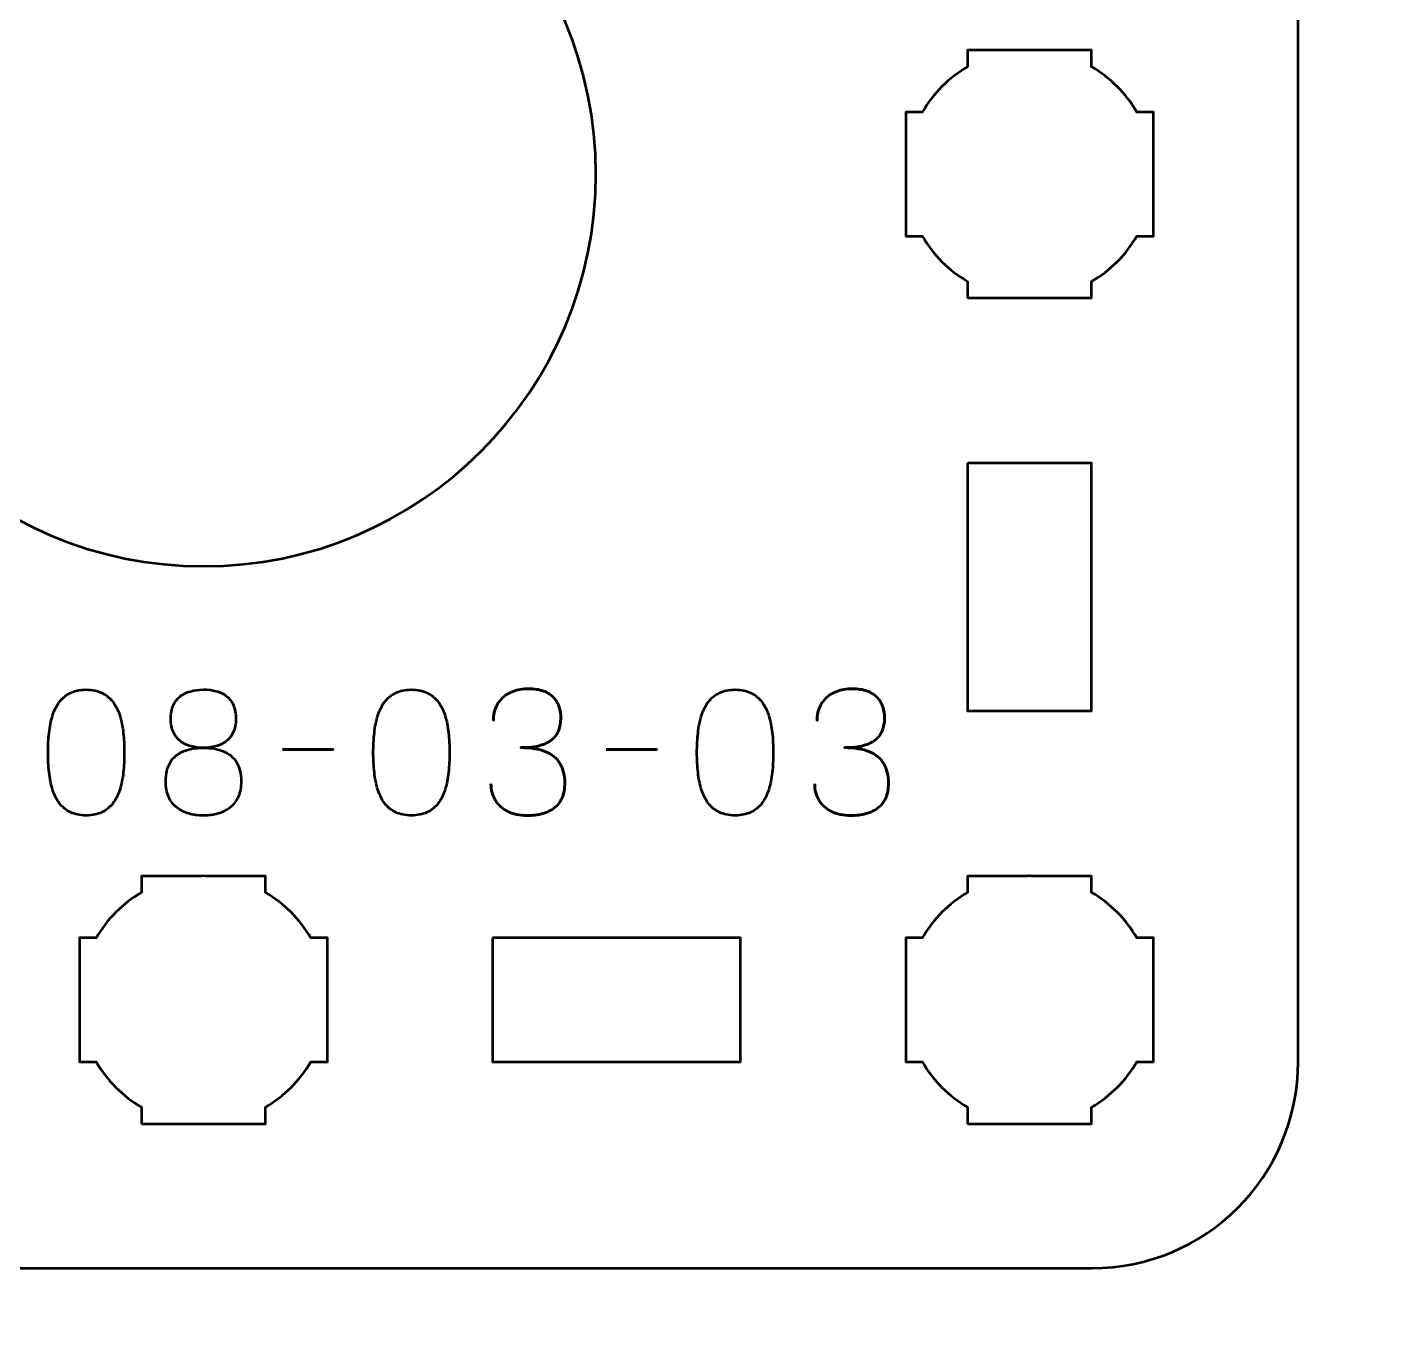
# Model space of a CAD drawing. Header units: centimetres. Extents: x -21 to 0, y -29.7 to 0.
# Drawn here: x -11.927 to -8.64, y -17.125 to -13.994 of the extents above; entities that cross this region are included whole.
import ezdxf

# ---------------------------------------------------------------- set-up
doc = ezdxf.new("R2010")
doc.units = ezdxf.units.CM
doc.header["$MEASUREMENT"] = 0
doc.layers.add('Layer 1', color=7, linetype='Continuous')

msp = doc.modelspace()

# ---------------------------------------------------------------- linework, layer by layer
at = {"layer": 'Layer 1', "color": 1, "lineweight": 53}
msp.add_open_spline([(-21.00003, -29.19995), (-21.00003, -29.19995), (-21.00003, -1.69992), (-21.00003, -1.69992), (-21.00003, -1.69992), (-21.00003, -1.61709), (-20.93286, -1.54992), (-20.85003, -1.54992), (-20.85003, -1.54992), (-20.7672, -1.54992), (-20.70003, -1.48275), (-20.70003, -1.39992), (-20.70003, -1.39992), (-20.70003, -1.31709), (-20.7672, -1.24992), (-20.85003, -1.24992), (-20.85003, -1.24992), (-20.93286, -1.24992), (-21.00003, -1.18275), (-21.00003, -1.09992), (-21.00003, -1.09992), (-21.00003, -1.09992), (-21.00003, -0.49992), (-21.00003, -0.49992), (-21.00003, -0.49992), (-21.00003, -0.22295), (-20.77694, 0.00004), (-20.49994, 0.00004), (-20.49994, 0.00004), (-20.49994, 0.00004), (-0.50008, 0.00004), (-0.50008, 0.00004), (-0.50008, 0.00004), (-0.22294, 0.00004), (0.00002, -0.22295), (0.00002, -0.49992), (0.00002, -0.49992), (0.00002, -0.49992), (0.00002, -29.19995), (0.00002, -29.19995), (0.00002, -29.19995), (0.00002, -29.47695), (-0.22294, -29.70004), (-0.50008, -29.70004), (-0.50008, -29.70004), (-0.50008, -29.70004), (-20.49994, -29.70004), (-20.49994, -29.70004), (-20.49994, -29.70004), (-20.77694, -29.70004), (-21.00003, -29.47695), (-21.00003, -29.19995)], degree=3, knots=[0, 0, 0, 0, 0.0769231, 0.0769231, 0.0769231, 0.0769231, 0.1538462, 0.1538462, 0.1538462, 0.1538462, 0.2307692, 0.2307692, 0.2307692, 0.2307692, 0.3076923, 0.3076923, 0.3076923, 0.3076923, 0.3846154, 0.3846154, 0.3846154, 0.3846154, 0.4615385, 0.4615385, 0.4615385, 0.4615385, 0.5384615, 0.5384615, 0.5384615, 0.5384615, 0.6153846, 0.6153846, 0.6153846, 0.6153846, 0.6923077, 0.6923077, 0.6923077, 0.6923077, 0.7692308, 0.7692308, 0.7692308, 0.7692308, 0.8461538, 0.8461538, 0.8461538, 0.8461538, 0.9230769, 0.9230769, 0.9230769, 0.9230769, 1, 1, 1, 1], dxfattribs=at)
at = {"layer": 'Layer 1', "color": 3, "lineweight": 53}
msp.add_open_spline([(-13.64993, -11.69997), (-13.64993, -11.69997), (-9.35006, -11.69997), (-9.35006, -11.69997), (-9.35006, -11.69997), (-9.07292, -11.69997), (-8.84996, -11.92306), (-8.84996, -12.20006), (-8.84996, -12.20006), (-8.84996, -12.20006), (-8.84996, -16.49993), (-8.84996, -16.49993), (-8.84996, -16.49993), (-8.84996, -16.77707), (-9.07292, -17.00003), (-9.35006, -17.00003), (-9.35006, -17.00003), (-9.35006, -17.00003), (-13.64993, -17.00003), (-13.64993, -17.00003), (-13.64993, -17.00003), (-13.92693, -17.00003), (-14.15002, -16.77707), (-14.15002, -16.49993), (-14.15002, -16.49993), (-14.15002, -16.49993), (-14.15002, -12.20006), (-14.15002, -12.20006), (-14.15002, -12.20006), (-14.15002, -11.92306), (-13.92693, -11.69997), (-13.64993, -11.69997)], degree=3, knots=[0, 0, 0, 0, 0.125, 0.125, 0.125, 0.125, 0.25, 0.25, 0.25, 0.25, 0.375, 0.375, 0.375, 0.375, 0.5, 0.5, 0.5, 0.5, 0.625, 0.625, 0.625, 0.625, 0.75, 0.75, 0.75, 0.75, 0.875, 0.875, 0.875, 0.875, 1, 1, 1, 1], dxfattribs=at)
at = {"layer": 'Layer 1', "color": 250, "lineweight": 53}
msp.add_open_spline([(-11.49999, -13.4), (-10.9754, -13.4), (-10.54999, -13.82541), (-10.54999, -14.35), (-10.54999, -14.35), (-10.54999, -14.87459), (-10.9754, -15.3), (-11.49999, -15.3), (-11.49999, -15.3), (-12.02458, -15.3), (-12.44999, -14.87459), (-12.44999, -14.35), (-12.44999, -14.35), (-12.44999, -13.82541), (-12.02458, -13.4), (-11.49999, -13.4)], degree=3, knots=[0, 0, 0, 0, 0.25, 0.25, 0.25, 0.25, 0.5, 0.5, 0.5, 0.5, 0.75, 0.75, 0.75, 0.75, 1, 1, 1, 1], dxfattribs=at)
at = {"layer": 'Layer 1', "lineweight": 53}
for points, knots in [([(-9.64998, -14.65006), (-9.64998, -14.65006), (-9.64998, -14.60988), (-9.64998, -14.60988), (-9.64998, -14.60988), (-9.69552, -14.58355), (-9.73348, -14.5456), (-9.75983, -14.50007), (-9.75983, -14.50007), (-9.75983, -14.50007), (-9.79998, -14.50007), (-9.79998, -14.50007), (-9.79998, -14.50007), (-9.79998, -14.50007), (-9.79998, -14.35155), (-9.79998, -14.35155), (-9.79998, -14.35155), (-9.79998, -14.35155), (-9.8, -14.35), (-9.8, -14.35), (-9.8, -14.35), (-9.8, -14.35), (-9.79998, -14.34845), (-9.79998, -14.34845), (-9.79998, -14.34845), (-9.79998, -14.34845), (-9.79998, -14.20006), (-9.79998, -14.20006), (-9.79998, -14.20006), (-9.79998, -14.20006), (-9.75988, -14.20006), (-9.75988, -14.20006), (-9.75988, -14.20006), (-9.73353, -14.15449), (-9.69554, -14.11649), (-9.64998, -14.09013), (-9.64998, -14.09013), (-9.64998, -14.09013), (-9.64998, -14.05005), (-9.64998, -14.05005), (-9.64998, -14.05005), (-9.64998, -14.05005), (-9.50464, -14.05005), (-9.50464, -14.05005), (-9.50464, -14.05005), (-9.50464, -14.05005), (-9.5, -14.04999), (-9.5, -14.04999), (-9.5, -14.04999), (-9.5, -14.04999), (-9.49535, -14.05005), (-9.49535, -14.05005), (-9.49535, -14.05005), (-9.49535, -14.05005), (-9.34997, -14.05005), (-9.34997, -14.05005), (-9.34997, -14.05005), (-9.34997, -14.05005), (-9.34997, -14.09013), (-9.34997, -14.09013), (-9.34997, -14.09013), (-9.3044, -14.11649), (-9.26643, -14.15449), (-9.24009, -14.20006), (-9.24009, -14.20006), (-9.24009, -14.20006), (-9.19997, -14.20006), (-9.19997, -14.20006), (-9.19997, -14.20006), (-9.19997, -14.20006), (-9.19997, -14.50007), (-9.19997, -14.50007), (-9.19997, -14.50007), (-9.19997, -14.50007), (-9.24014, -14.50007), (-9.24014, -14.50007), (-9.24014, -14.50007), (-9.26648, -14.5456), (-9.30444, -14.58355), (-9.34997, -14.60988), (-9.34997, -14.60988), (-9.34997, -14.60988), (-9.34997, -14.65006), (-9.34997, -14.65006), (-9.34997, -14.65006), (-9.34997, -14.65006), (-9.64998, -14.65006), (-9.64998, -14.65006)], [0, 0, 0, 0, 0.0454545, 0.0454545, 0.0454545, 0.0454545, 0.0909091, 0.0909091, 0.0909091, 0.0909091, 0.1363636, 0.1363636, 0.1363636, 0.1363636, 0.1818182, 0.1818182, 0.1818182, 0.1818182, 0.2272727, 0.2272727, 0.2272727, 0.2272727, 0.2727273, 0.2727273, 0.2727273, 0.2727273, 0.3181818, 0.3181818, 0.3181818, 0.3181818, 0.3636364, 0.3636364, 0.3636364, 0.3636364, 0.4090909, 0.4090909, 0.4090909, 0.4090909, 0.4545455, 0.4545455, 0.4545455, 0.4545455, 0.5, 0.5, 0.5, 0.5, 0.5454545, 0.5454545, 0.5454545, 0.5454545, 0.5909091, 0.5909091, 0.5909091, 0.5909091, 0.6363636, 0.6363636, 0.6363636, 0.6363636, 0.6818182, 0.6818182, 0.6818182, 0.6818182, 0.7272727, 0.7272727, 0.7272727, 0.7272727, 0.7727273, 0.7727273, 0.7727273, 0.7727273, 0.8181818, 0.8181818, 0.8181818, 0.8181818, 0.8636364, 0.8636364, 0.8636364, 0.8636364, 0.9090909, 0.9090909, 0.9090909, 0.9090909, 0.9545455, 0.9545455, 0.9545455, 0.9545455, 1, 1, 1, 1]), ([(-9.65006, -15.04998), (-9.65006, -15.04998), (-9.35006, -15.04998), (-9.35006, -15.04998), (-9.35006, -15.04998), (-9.35006, -15.04998), (-9.35006, -15.64998), (-9.35006, -15.64998), (-9.35006, -15.64998), (-9.35006, -15.64998), (-9.65006, -15.64998), (-9.65006, -15.64998), (-9.65006, -15.64998), (-9.65006, -15.64998), (-9.65006, -15.04998), (-9.65006, -15.04998)], [0, 0, 0, 0, 0.25, 0.25, 0.25, 0.25, 0.5, 0.5, 0.5, 0.5, 0.75, 0.75, 0.75, 0.75, 1, 1, 1, 1]), ([(-11.64998, -16.65006), (-11.64998, -16.65006), (-11.64998, -16.60988), (-11.64998, -16.60988), (-11.64998, -16.60988), (-11.69552, -16.58355), (-11.73348, -16.5456), (-11.75983, -16.50007), (-11.75983, -16.50007), (-11.75983, -16.50007), (-11.79998, -16.50007), (-11.79998, -16.50007), (-11.79998, -16.50007), (-11.79998, -16.50007), (-11.79998, -16.35155), (-11.79998, -16.35155), (-11.79998, -16.35155), (-11.79998, -16.35155), (-11.8, -16.35), (-11.8, -16.35), (-11.8, -16.35), (-11.8, -16.35), (-11.79998, -16.34845), (-11.79998, -16.34845), (-11.79998, -16.34845), (-11.79998, -16.34845), (-11.79998, -16.20006), (-11.79998, -16.20006), (-11.79998, -16.20006), (-11.79998, -16.20006), (-11.75988, -16.20006), (-11.75988, -16.20006), (-11.75988, -16.20006), (-11.73353, -16.15449), (-11.69554, -16.11649), (-11.64998, -16.09013), (-11.64998, -16.09013), (-11.64998, -16.09013), (-11.64998, -16.05005), (-11.64998, -16.05005), (-11.64998, -16.05005), (-11.64998, -16.05005), (-11.50464, -16.05005), (-11.50464, -16.05005), (-11.50464, -16.05005), (-11.50464, -16.05005), (-11.5, -16.04999), (-11.5, -16.04999), (-11.5, -16.04999), (-11.5, -16.04999), (-11.49535, -16.05005), (-11.49535, -16.05005), (-11.49535, -16.05005), (-11.49535, -16.05005), (-11.34997, -16.05005), (-11.34997, -16.05005), (-11.34997, -16.05005), (-11.34997, -16.05005), (-11.34997, -16.09013), (-11.34997, -16.09013), (-11.34997, -16.09013), (-11.3044, -16.11649), (-11.26643, -16.15449), (-11.24009, -16.20006), (-11.24009, -16.20006), (-11.24009, -16.20006), (-11.19997, -16.20006), (-11.19997, -16.20006), (-11.19997, -16.20006), (-11.19997, -16.20006), (-11.19997, -16.50007), (-11.19997, -16.50007), (-11.19997, -16.50007), (-11.19997, -16.50007), (-11.24014, -16.50007), (-11.24014, -16.50007), (-11.24014, -16.50007), (-11.26648, -16.5456), (-11.30444, -16.58355), (-11.34997, -16.60988), (-11.34997, -16.60988), (-11.34997, -16.60988), (-11.34997, -16.65006), (-11.34997, -16.65006), (-11.34997, -16.65006), (-11.34997, -16.65006), (-11.64998, -16.65006), (-11.64998, -16.65006)], [0, 0, 0, 0, 0.0454545, 0.0454545, 0.0454545, 0.0454545, 0.0909091, 0.0909091, 0.0909091, 0.0909091, 0.1363636, 0.1363636, 0.1363636, 0.1363636, 0.1818182, 0.1818182, 0.1818182, 0.1818182, 0.2272727, 0.2272727, 0.2272727, 0.2272727, 0.2727273, 0.2727273, 0.2727273, 0.2727273, 0.3181818, 0.3181818, 0.3181818, 0.3181818, 0.3636364, 0.3636364, 0.3636364, 0.3636364, 0.4090909, 0.4090909, 0.4090909, 0.4090909, 0.4545455, 0.4545455, 0.4545455, 0.4545455, 0.5, 0.5, 0.5, 0.5, 0.5454545, 0.5454545, 0.5454545, 0.5454545, 0.5909091, 0.5909091, 0.5909091, 0.5909091, 0.6363636, 0.6363636, 0.6363636, 0.6363636, 0.6818182, 0.6818182, 0.6818182, 0.6818182, 0.7272727, 0.7272727, 0.7272727, 0.7272727, 0.7727273, 0.7727273, 0.7727273, 0.7727273, 0.8181818, 0.8181818, 0.8181818, 0.8181818, 0.8636364, 0.8636364, 0.8636364, 0.8636364, 0.9090909, 0.9090909, 0.9090909, 0.9090909, 0.9545455, 0.9545455, 0.9545455, 0.9545455, 1, 1, 1, 1]), ([(-9.64998, -16.65006), (-9.64998, -16.65006), (-9.64998, -16.60988), (-9.64998, -16.60988), (-9.64998, -16.60988), (-9.69552, -16.58355), (-9.73348, -16.5456), (-9.75983, -16.50007), (-9.75983, -16.50007), (-9.75983, -16.50007), (-9.79998, -16.50007), (-9.79998, -16.50007), (-9.79998, -16.50007), (-9.79998, -16.50007), (-9.79998, -16.35155), (-9.79998, -16.35155), (-9.79998, -16.35155), (-9.79998, -16.35155), (-9.8, -16.35), (-9.8, -16.35), (-9.8, -16.35), (-9.8, -16.35), (-9.79998, -16.34845), (-9.79998, -16.34845), (-9.79998, -16.34845), (-9.79998, -16.34845), (-9.79998, -16.20006), (-9.79998, -16.20006), (-9.79998, -16.20006), (-9.79998, -16.20006), (-9.75988, -16.20006), (-9.75988, -16.20006), (-9.75988, -16.20006), (-9.73353, -16.15449), (-9.69554, -16.11649), (-9.64998, -16.09013), (-9.64998, -16.09013), (-9.64998, -16.09013), (-9.64998, -16.05005), (-9.64998, -16.05005), (-9.64998, -16.05005), (-9.64998, -16.05005), (-9.50464, -16.05005), (-9.50464, -16.05005), (-9.50464, -16.05005), (-9.50464, -16.05005), (-9.5, -16.04999), (-9.5, -16.04999), (-9.5, -16.04999), (-9.5, -16.04999), (-9.49535, -16.05005), (-9.49535, -16.05005), (-9.49535, -16.05005), (-9.49535, -16.05005), (-9.34997, -16.05005), (-9.34997, -16.05005), (-9.34997, -16.05005), (-9.34997, -16.05005), (-9.34997, -16.09013), (-9.34997, -16.09013), (-9.34997, -16.09013), (-9.3044, -16.11649), (-9.26643, -16.15449), (-9.24009, -16.20006), (-9.24009, -16.20006), (-9.24009, -16.20006), (-9.19997, -16.20006), (-9.19997, -16.20006), (-9.19997, -16.20006), (-9.19997, -16.20006), (-9.19997, -16.50007), (-9.19997, -16.50007), (-9.19997, -16.50007), (-9.19997, -16.50007), (-9.24014, -16.50007), (-9.24014, -16.50007), (-9.24014, -16.50007), (-9.26648, -16.5456), (-9.30444, -16.58355), (-9.34997, -16.60988), (-9.34997, -16.60988), (-9.34997, -16.60988), (-9.34997, -16.65006), (-9.34997, -16.65006), (-9.34997, -16.65006), (-9.34997, -16.65006), (-9.64998, -16.65006), (-9.64998, -16.65006)], [0, 0, 0, 0, 0.0454545, 0.0454545, 0.0454545, 0.0454545, 0.0909091, 0.0909091, 0.0909091, 0.0909091, 0.1363636, 0.1363636, 0.1363636, 0.1363636, 0.1818182, 0.1818182, 0.1818182, 0.1818182, 0.2272727, 0.2272727, 0.2272727, 0.2272727, 0.2727273, 0.2727273, 0.2727273, 0.2727273, 0.3181818, 0.3181818, 0.3181818, 0.3181818, 0.3636364, 0.3636364, 0.3636364, 0.3636364, 0.4090909, 0.4090909, 0.4090909, 0.4090909, 0.4545455, 0.4545455, 0.4545455, 0.4545455, 0.5, 0.5, 0.5, 0.5, 0.5454545, 0.5454545, 0.5454545, 0.5454545, 0.5909091, 0.5909091, 0.5909091, 0.5909091, 0.6363636, 0.6363636, 0.6363636, 0.6363636, 0.6818182, 0.6818182, 0.6818182, 0.6818182, 0.7272727, 0.7272727, 0.7272727, 0.7272727, 0.7727273, 0.7727273, 0.7727273, 0.7727273, 0.8181818, 0.8181818, 0.8181818, 0.8181818, 0.8636364, 0.8636364, 0.8636364, 0.8636364, 0.9090909, 0.9090909, 0.9090909, 0.9090909, 0.9545455, 0.9545455, 0.9545455, 0.9545455, 1, 1, 1, 1]), ([(-10.80001, -16.19993), (-10.80001, -16.19993), (-10.20001, -16.19993), (-10.20001, -16.19993), (-10.20001, -16.19993), (-10.20001, -16.19993), (-10.20001, -16.49993), (-10.20001, -16.49993), (-10.20001, -16.49993), (-10.20001, -16.49993), (-10.80001, -16.49993), (-10.80001, -16.49993), (-10.80001, -16.49993), (-10.80001, -16.49993), (-10.80001, -16.19993), (-10.80001, -16.19993)], [0, 0, 0, 0, 0.25, 0.25, 0.25, 0.25, 0.5, 0.5, 0.5, 0.5, 0.75, 0.75, 0.75, 0.75, 1, 1, 1, 1])]:
    msp.add_open_spline(points, degree=3, knots=knots, dxfattribs=at)
at = {"layer": 'Layer 1', "color": 5, "lineweight": 53}
for points, knots in [([(-11.78387, -15.90342), (-11.76906, -15.90335), (-11.75629, -15.90074), (-11.74563, -15.89566), (-11.74563, -15.89566), (-11.73505, -15.89058), (-11.72623, -15.88331), (-11.71918, -15.87407), (-11.71918, -15.87407), (-11.71219, -15.86476), (-11.70669, -15.85375), (-11.7026, -15.84105), (-11.7026, -15.84105), (-11.69857, -15.82835), (-11.69568, -15.81445), (-11.69406, -15.79921), (-11.69406, -15.79921), (-11.69236, -15.78397), (-11.69152, -15.76795), (-11.69159, -15.75102), (-11.69159, -15.75102), (-11.69152, -15.73416), (-11.69236, -15.71814), (-11.69406, -15.70297), (-11.69406, -15.70297), (-11.69568, -15.6878), (-11.69857, -15.67383), (-11.7026, -15.66113), (-11.7026, -15.66113), (-11.70669, -15.6485), (-11.71219, -15.6375), (-11.71918, -15.62811), (-11.71918, -15.62811), (-11.72623, -15.6188), (-11.73505, -15.61153), (-11.74563, -15.60645), (-11.74563, -15.60645), (-11.75629, -15.6013), (-11.76906, -15.59869), (-11.78387, -15.59862), (-11.78387, -15.59862), (-11.79869, -15.59869), (-11.81146, -15.6013), (-11.82212, -15.60645), (-11.82212, -15.60645), (-11.8327, -15.61153), (-11.84152, -15.6188), (-11.84857, -15.62811), (-11.84857, -15.62811), (-11.85556, -15.6375), (-11.86106, -15.6485), (-11.86515, -15.66113), (-11.86515, -15.66113), (-11.86918, -15.67383), (-11.87207, -15.6878), (-11.87369, -15.70297), (-11.87369, -15.70297), (-11.87538, -15.71814), (-11.87623, -15.73416), (-11.87616, -15.75102), (-11.87616, -15.75102), (-11.87623, -15.76795), (-11.87538, -15.78397), (-11.87369, -15.79921), (-11.87369, -15.79921), (-11.87207, -15.81445), (-11.86918, -15.82835), (-11.86515, -15.84105), (-11.86515, -15.84105), (-11.86106, -15.85375), (-11.85556, -15.86476), (-11.84857, -15.87407), (-11.84857, -15.87407), (-11.84152, -15.88331), (-11.8327, -15.89058), (-11.82212, -15.89566), (-11.82212, -15.89566), (-11.81146, -15.90074), (-11.79869, -15.90335), (-11.78387, -15.90342)], [0, 0, 0, 0, 0.05, 0.05, 0.05, 0.05, 0.1, 0.1, 0.1, 0.1, 0.15, 0.15, 0.15, 0.15, 0.2, 0.2, 0.2, 0.2, 0.25, 0.25, 0.25, 0.25, 0.3, 0.3, 0.3, 0.3, 0.35, 0.35, 0.35, 0.35, 0.4, 0.4, 0.4, 0.4, 0.45, 0.45, 0.45, 0.45, 0.5, 0.5, 0.5, 0.5, 0.55, 0.55, 0.55, 0.55, 0.6, 0.6, 0.6, 0.6, 0.65, 0.65, 0.65, 0.65, 0.7, 0.7, 0.7, 0.7, 0.75, 0.75, 0.75, 0.75, 0.8, 0.8, 0.8, 0.8, 0.85, 0.85, 0.85, 0.85, 0.9, 0.9, 0.9, 0.9, 0.95, 0.95, 0.95, 0.95, 1, 1, 1, 1]), ([(-11.78387, -15.90342), (-11.76906, -15.90335), (-11.75629, -15.90074), (-11.74563, -15.89566), (-11.74563, -15.89566), (-11.73505, -15.89058), (-11.72623, -15.88331), (-11.71918, -15.87407), (-11.71918, -15.87407), (-11.71219, -15.86476), (-11.70669, -15.85375), (-11.7026, -15.84105), (-11.7026, -15.84105), (-11.69857, -15.82835), (-11.69568, -15.81445), (-11.69406, -15.79921), (-11.69406, -15.79921), (-11.69236, -15.78397), (-11.69152, -15.76795), (-11.69159, -15.75102), (-11.69159, -15.75102), (-11.69152, -15.73416), (-11.69236, -15.71814), (-11.69406, -15.70297), (-11.69406, -15.70297), (-11.69568, -15.6878), (-11.69857, -15.67383), (-11.7026, -15.66113), (-11.7026, -15.66113), (-11.70669, -15.6485), (-11.71219, -15.6375), (-11.71918, -15.62811), (-11.71918, -15.62811), (-11.72623, -15.6188), (-11.73505, -15.61153), (-11.74563, -15.60645), (-11.74563, -15.60645), (-11.75629, -15.6013), (-11.76906, -15.59869), (-11.78387, -15.59862), (-11.78387, -15.59862), (-11.79869, -15.59869), (-11.81146, -15.6013), (-11.82212, -15.60645), (-11.82212, -15.60645), (-11.8327, -15.61153), (-11.84152, -15.6188), (-11.84857, -15.62811), (-11.84857, -15.62811), (-11.85556, -15.6375), (-11.86106, -15.6485), (-11.86515, -15.66113), (-11.86515, -15.66113), (-11.86918, -15.67383), (-11.87207, -15.6878), (-11.87369, -15.70297), (-11.87369, -15.70297), (-11.87538, -15.71814), (-11.87623, -15.73416), (-11.87616, -15.75102), (-11.87616, -15.75102), (-11.87623, -15.76795), (-11.87538, -15.78397), (-11.87369, -15.79921), (-11.87369, -15.79921), (-11.87207, -15.81445), (-11.86918, -15.82835), (-11.86515, -15.84105), (-11.86515, -15.84105), (-11.86106, -15.85375), (-11.85556, -15.86476), (-11.84857, -15.87407), (-11.84857, -15.87407), (-11.84152, -15.88331), (-11.8327, -15.89058), (-11.82212, -15.89566), (-11.82212, -15.89566), (-11.81146, -15.90074), (-11.79869, -15.90335), (-11.78387, -15.90342)], [0, 0, 0, 0, 0.05, 0.05, 0.05, 0.05, 0.1, 0.1, 0.1, 0.1, 0.15, 0.15, 0.15, 0.15, 0.2, 0.2, 0.2, 0.2, 0.25, 0.25, 0.25, 0.25, 0.3, 0.3, 0.3, 0.3, 0.35, 0.35, 0.35, 0.35, 0.4, 0.4, 0.4, 0.4, 0.45, 0.45, 0.45, 0.45, 0.5, 0.5, 0.5, 0.5, 0.55, 0.55, 0.55, 0.55, 0.6, 0.6, 0.6, 0.6, 0.65, 0.65, 0.65, 0.65, 0.7, 0.7, 0.7, 0.7, 0.75, 0.75, 0.75, 0.75, 0.8, 0.8, 0.8, 0.8, 0.85, 0.85, 0.85, 0.85, 0.9, 0.9, 0.9, 0.9, 0.95, 0.95, 0.95, 0.95, 1, 1, 1, 1]), ([(-11.50024, -15.73959), (-11.48938, -15.73959), (-11.47922, -15.73832), (-11.46969, -15.73578), (-11.46969, -15.73578), (-11.46024, -15.73317), (-11.45191, -15.72908), (-11.44465, -15.7235), (-11.44465, -15.7235), (-11.43745, -15.71793), (-11.43181, -15.71066), (-11.42771, -15.7017), (-11.42771, -15.7017), (-11.42362, -15.69281), (-11.42158, -15.68202), (-11.42151, -15.66932), (-11.42151, -15.66932), (-11.42158, -15.65662), (-11.42355, -15.64575), (-11.42743, -15.63672), (-11.42743, -15.63672), (-11.43131, -15.62769), (-11.43682, -15.62028), (-11.44387, -15.61457), (-11.44387, -15.61457), (-11.45093, -15.60892), (-11.45925, -15.60476), (-11.46885, -15.60215), (-11.46885, -15.60215), (-11.47837, -15.59954), (-11.48889, -15.59841), (-11.50024, -15.59862), (-11.50024, -15.59862), (-11.5116, -15.59876), (-11.52212, -15.60025), (-11.53164, -15.60286), (-11.53164, -15.60286), (-11.54124, -15.60554), (-11.54956, -15.60963), (-11.55662, -15.6152), (-11.55662, -15.6152), (-11.56367, -15.62078), (-11.56918, -15.62804), (-11.57306, -15.63693), (-11.57306, -15.63693), (-11.57694, -15.64589), (-11.57891, -15.65662), (-11.57898, -15.66932), (-11.57898, -15.66932), (-11.57891, -15.68202), (-11.57687, -15.69281), (-11.57277, -15.7017), (-11.57277, -15.7017), (-11.56868, -15.71066), (-11.56304, -15.71793), (-11.55577, -15.7235), (-11.55577, -15.7235), (-11.54857, -15.72908), (-11.54025, -15.73317), (-11.53079, -15.73578), (-11.53079, -15.73578), (-11.52127, -15.73832), (-11.51111, -15.73959), (-11.50024, -15.73959)], [0, 0, 0, 0, 0.0625, 0.0625, 0.0625, 0.0625, 0.125, 0.125, 0.125, 0.125, 0.1875, 0.1875, 0.1875, 0.1875, 0.25, 0.25, 0.25, 0.25, 0.3125, 0.3125, 0.3125, 0.3125, 0.375, 0.375, 0.375, 0.375, 0.4375, 0.4375, 0.4375, 0.4375, 0.5, 0.5, 0.5, 0.5, 0.5625, 0.5625, 0.5625, 0.5625, 0.625, 0.625, 0.625, 0.625, 0.6875, 0.6875, 0.6875, 0.6875, 0.75, 0.75, 0.75, 0.75, 0.8125, 0.8125, 0.8125, 0.8125, 0.875, 0.875, 0.875, 0.875, 0.9375, 0.9375, 0.9375, 0.9375, 1, 1, 1, 1]), ([(-11.50024, -15.73959), (-11.48938, -15.73959), (-11.47922, -15.73832), (-11.46969, -15.73578), (-11.46969, -15.73578), (-11.46024, -15.73317), (-11.45191, -15.72908), (-11.44465, -15.7235), (-11.44465, -15.7235), (-11.43745, -15.71793), (-11.43181, -15.71066), (-11.42771, -15.7017), (-11.42771, -15.7017), (-11.42362, -15.69281), (-11.42158, -15.68202), (-11.42151, -15.66932), (-11.42151, -15.66932), (-11.42158, -15.65662), (-11.42355, -15.64575), (-11.42743, -15.63672), (-11.42743, -15.63672), (-11.43131, -15.62769), (-11.43682, -15.62028), (-11.44387, -15.61457), (-11.44387, -15.61457), (-11.45093, -15.60892), (-11.45925, -15.60476), (-11.46885, -15.60215), (-11.46885, -15.60215), (-11.47837, -15.59954), (-11.48889, -15.59841), (-11.50024, -15.59862), (-11.50024, -15.59862), (-11.5116, -15.59876), (-11.52212, -15.60025), (-11.53164, -15.60286), (-11.53164, -15.60286), (-11.54124, -15.60554), (-11.54956, -15.60963), (-11.55662, -15.6152), (-11.55662, -15.6152), (-11.56367, -15.62078), (-11.56918, -15.62804), (-11.57306, -15.63693), (-11.57306, -15.63693), (-11.57694, -15.64589), (-11.57891, -15.65662), (-11.57898, -15.66932), (-11.57898, -15.66932), (-11.57891, -15.68202), (-11.57687, -15.69281), (-11.57277, -15.7017), (-11.57277, -15.7017), (-11.56868, -15.71066), (-11.56304, -15.71793), (-11.55577, -15.7235), (-11.55577, -15.7235), (-11.54857, -15.72908), (-11.54025, -15.73317), (-11.53079, -15.73578), (-11.53079, -15.73578), (-11.52127, -15.73832), (-11.51111, -15.73959), (-11.50024, -15.73959)], [0, 0, 0, 0, 0.0625, 0.0625, 0.0625, 0.0625, 0.125, 0.125, 0.125, 0.125, 0.1875, 0.1875, 0.1875, 0.1875, 0.25, 0.25, 0.25, 0.25, 0.3125, 0.3125, 0.3125, 0.3125, 0.375, 0.375, 0.375, 0.375, 0.4375, 0.4375, 0.4375, 0.4375, 0.5, 0.5, 0.5, 0.5, 0.5625, 0.5625, 0.5625, 0.5625, 0.625, 0.625, 0.625, 0.625, 0.6875, 0.6875, 0.6875, 0.6875, 0.75, 0.75, 0.75, 0.75, 0.8125, 0.8125, 0.8125, 0.8125, 0.875, 0.875, 0.875, 0.875, 0.9375, 0.9375, 0.9375, 0.9375, 1, 1, 1, 1]), ([(-10.99648, -15.90342), (-10.98167, -15.90335), (-10.9689, -15.90074), (-10.95824, -15.89566), (-10.95824, -15.89566), (-10.94766, -15.89058), (-10.93884, -15.88331), (-10.93179, -15.87407), (-10.93179, -15.87407), (-10.9248, -15.86476), (-10.9193, -15.85375), (-10.91521, -15.84105), (-10.91521, -15.84105), (-10.91118, -15.82835), (-10.90829, -15.81445), (-10.90667, -15.79921), (-10.90667, -15.79921), (-10.90497, -15.78397), (-10.90413, -15.76795), (-10.9042, -15.75102), (-10.9042, -15.75102), (-10.90413, -15.73416), (-10.90497, -15.71814), (-10.90667, -15.70297), (-10.90667, -15.70297), (-10.90829, -15.6878), (-10.91118, -15.67383), (-10.91521, -15.66113), (-10.91521, -15.66113), (-10.9193, -15.6485), (-10.9248, -15.6375), (-10.93179, -15.62811), (-10.93179, -15.62811), (-10.93884, -15.6188), (-10.94766, -15.61153), (-10.95824, -15.60645), (-10.95824, -15.60645), (-10.9689, -15.6013), (-10.98167, -15.59869), (-10.99648, -15.59862), (-10.99648, -15.59862), (-11.0113, -15.59869), (-11.02407, -15.6013), (-11.03473, -15.60645), (-11.03473, -15.60645), (-11.04531, -15.61153), (-11.05413, -15.6188), (-11.06118, -15.62811), (-11.06118, -15.62811), (-11.06817, -15.6375), (-11.07367, -15.6485), (-11.07776, -15.66113), (-11.07776, -15.66113), (-11.08179, -15.67383), (-11.08468, -15.6878), (-11.0863, -15.70297), (-11.0863, -15.70297), (-11.08799, -15.71814), (-11.08884, -15.73416), (-11.08877, -15.75102), (-11.08877, -15.75102), (-11.08884, -15.76795), (-11.08799, -15.78397), (-11.0863, -15.79921), (-11.0863, -15.79921), (-11.08468, -15.81445), (-11.08179, -15.82835), (-11.07776, -15.84105), (-11.07776, -15.84105), (-11.07367, -15.85375), (-11.06817, -15.86476), (-11.06118, -15.87407), (-11.06118, -15.87407), (-11.05413, -15.88331), (-11.04531, -15.89058), (-11.03473, -15.89566), (-11.03473, -15.89566), (-11.02407, -15.90074), (-11.0113, -15.90335), (-10.99648, -15.90342)], [0, 0, 0, 0, 0.05, 0.05, 0.05, 0.05, 0.1, 0.1, 0.1, 0.1, 0.15, 0.15, 0.15, 0.15, 0.2, 0.2, 0.2, 0.2, 0.25, 0.25, 0.25, 0.25, 0.3, 0.3, 0.3, 0.3, 0.35, 0.35, 0.35, 0.35, 0.4, 0.4, 0.4, 0.4, 0.45, 0.45, 0.45, 0.45, 0.5, 0.5, 0.5, 0.5, 0.55, 0.55, 0.55, 0.55, 0.6, 0.6, 0.6, 0.6, 0.65, 0.65, 0.65, 0.65, 0.7, 0.7, 0.7, 0.7, 0.75, 0.75, 0.75, 0.75, 0.8, 0.8, 0.8, 0.8, 0.85, 0.85, 0.85, 0.85, 0.9, 0.9, 0.9, 0.9, 0.95, 0.95, 0.95, 0.95, 1, 1, 1, 1]), ([(-10.99648, -15.90342), (-10.98167, -15.90335), (-10.9689, -15.90074), (-10.95824, -15.89566), (-10.95824, -15.89566), (-10.94766, -15.89058), (-10.93884, -15.88331), (-10.93179, -15.87407), (-10.93179, -15.87407), (-10.9248, -15.86476), (-10.9193, -15.85375), (-10.91521, -15.84105), (-10.91521, -15.84105), (-10.91118, -15.82835), (-10.90829, -15.81445), (-10.90667, -15.79921), (-10.90667, -15.79921), (-10.90497, -15.78397), (-10.90413, -15.76795), (-10.9042, -15.75102), (-10.9042, -15.75102), (-10.90413, -15.73416), (-10.90497, -15.71814), (-10.90667, -15.70297), (-10.90667, -15.70297), (-10.90829, -15.6878), (-10.91118, -15.67383), (-10.91521, -15.66113), (-10.91521, -15.66113), (-10.9193, -15.6485), (-10.9248, -15.6375), (-10.93179, -15.62811), (-10.93179, -15.62811), (-10.93884, -15.6188), (-10.94766, -15.61153), (-10.95824, -15.60645), (-10.95824, -15.60645), (-10.9689, -15.6013), (-10.98167, -15.59869), (-10.99648, -15.59862), (-10.99648, -15.59862), (-11.0113, -15.59869), (-11.02407, -15.6013), (-11.03473, -15.60645), (-11.03473, -15.60645), (-11.04531, -15.61153), (-11.05413, -15.6188), (-11.06118, -15.62811), (-11.06118, -15.62811), (-11.06817, -15.6375), (-11.07367, -15.6485), (-11.07776, -15.66113), (-11.07776, -15.66113), (-11.08179, -15.67383), (-11.08468, -15.6878), (-11.0863, -15.70297), (-11.0863, -15.70297), (-11.08799, -15.71814), (-11.08884, -15.73416), (-11.08877, -15.75102), (-11.08877, -15.75102), (-11.08884, -15.76795), (-11.08799, -15.78397), (-11.0863, -15.79921), (-11.0863, -15.79921), (-11.08468, -15.81445), (-11.08179, -15.82835), (-11.07776, -15.84105), (-11.07776, -15.84105), (-11.07367, -15.85375), (-11.06817, -15.86476), (-11.06118, -15.87407), (-11.06118, -15.87407), (-11.05413, -15.88331), (-11.04531, -15.89058), (-11.03473, -15.89566), (-11.03473, -15.89566), (-11.02407, -15.90074), (-11.0113, -15.90335), (-10.99648, -15.90342)], [0, 0, 0, 0, 0.05, 0.05, 0.05, 0.05, 0.1, 0.1, 0.1, 0.1, 0.15, 0.15, 0.15, 0.15, 0.2, 0.2, 0.2, 0.2, 0.25, 0.25, 0.25, 0.25, 0.3, 0.3, 0.3, 0.3, 0.35, 0.35, 0.35, 0.35, 0.4, 0.4, 0.4, 0.4, 0.45, 0.45, 0.45, 0.45, 0.5, 0.5, 0.5, 0.5, 0.55, 0.55, 0.55, 0.55, 0.6, 0.6, 0.6, 0.6, 0.65, 0.65, 0.65, 0.65, 0.7, 0.7, 0.7, 0.7, 0.75, 0.75, 0.75, 0.75, 0.8, 0.8, 0.8, 0.8, 0.85, 0.85, 0.85, 0.85, 0.9, 0.9, 0.9, 0.9, 0.95, 0.95, 0.95, 0.95, 1, 1, 1, 1]), ([(-10.80387, -15.8268), (-10.8038, -15.84204), (-10.80027, -15.8553), (-10.79329, -15.8668), (-10.79329, -15.8668), (-10.7863, -15.87823), (-10.77635, -15.88719), (-10.76337, -15.89361), (-10.76337, -15.89361), (-10.75039, -15.90003), (-10.7348, -15.90328), (-10.71666, -15.90342), (-10.71666, -15.90342), (-10.70305, -15.90342), (-10.6907, -15.90201), (-10.67948, -15.89905), (-10.67948, -15.89905), (-10.66833, -15.89608), (-10.65874, -15.8915), (-10.65062, -15.88522), (-10.65062, -15.88522), (-10.64251, -15.87894), (-10.6363, -15.87082), (-10.63186, -15.86095), (-10.63186, -15.86095), (-10.62748, -15.851), (-10.6253, -15.83907), (-10.62523, -15.8251), (-10.62523, -15.8251), (-10.62515, -15.80648), (-10.62896, -15.79074), (-10.63651, -15.77797), (-10.63651, -15.77797), (-10.64406, -15.7652), (-10.65578, -15.75561), (-10.67151, -15.74905), (-10.67151, -15.74905), (-10.68724, -15.74248), (-10.70742, -15.73917), (-10.7319, -15.73917), (-10.7319, -15.73917), (-10.71363, -15.73924), (-10.69832, -15.73755), (-10.68583, -15.73409), (-10.68583, -15.73409), (-10.67341, -15.73063), (-10.66347, -15.72576), (-10.65599, -15.71941), (-10.65599, -15.71941), (-10.64851, -15.71313), (-10.64308, -15.70565), (-10.63983, -15.69705), (-10.63983, -15.69705), (-10.63651, -15.68851), (-10.63489, -15.67913), (-10.63496, -15.6689), (-10.63496, -15.6689), (-10.63489, -15.65866), (-10.6363, -15.64921), (-10.63912, -15.64046), (-10.63912, -15.64046), (-10.64188, -15.63171), (-10.64639, -15.62402), (-10.65253, -15.61746), (-10.65253, -15.61746), (-10.65867, -15.6109), (-10.66678, -15.60575), (-10.67673, -15.60208), (-10.67673, -15.60208), (-10.68675, -15.59841), (-10.69896, -15.59658), (-10.71328, -15.59651), (-10.71328, -15.59651), (-10.72753, -15.59658), (-10.74002, -15.59869), (-10.7506, -15.60279), (-10.7506, -15.60279), (-10.76126, -15.60688), (-10.77, -15.61245), (-10.77706, -15.61958), (-10.77706, -15.61958), (-10.78404, -15.6267), (-10.78927, -15.63482), (-10.79272, -15.64399), (-10.79272, -15.64399), (-10.79625, -15.65316), (-10.79794, -15.6629), (-10.79794, -15.67313), (-10.79794, -15.67313), (-10.79794, -15.6629), (-10.79625, -15.65316), (-10.79272, -15.64399), (-10.79272, -15.64399), (-10.78927, -15.63482), (-10.78404, -15.6267), (-10.77706, -15.61958), (-10.77706, -15.61958), (-10.77, -15.61245), (-10.76126, -15.60688), (-10.7506, -15.60279), (-10.7506, -15.60279), (-10.74002, -15.59869), (-10.72753, -15.59658), (-10.71328, -15.59651), (-10.71328, -15.59651), (-10.69896, -15.59658), (-10.68675, -15.59841), (-10.67673, -15.60208), (-10.67673, -15.60208), (-10.66678, -15.60575), (-10.65867, -15.6109), (-10.65253, -15.61746), (-10.65253, -15.61746), (-10.64639, -15.62402), (-10.64188, -15.63171), (-10.63912, -15.64046), (-10.63912, -15.64046), (-10.6363, -15.64921), (-10.63489, -15.65866), (-10.63496, -15.6689), (-10.63496, -15.6689), (-10.63489, -15.67913), (-10.63651, -15.68851), (-10.63983, -15.69705), (-10.63983, -15.69705), (-10.64308, -15.70565), (-10.64851, -15.71313), (-10.65599, -15.71941), (-10.65599, -15.71941), (-10.66347, -15.72576), (-10.67341, -15.73063), (-10.68583, -15.73409), (-10.68583, -15.73409), (-10.69832, -15.73755), (-10.71363, -15.73924), (-10.7319, -15.73917), (-10.7319, -15.73917), (-10.70742, -15.73917), (-10.68724, -15.74248), (-10.67151, -15.74905), (-10.67151, -15.74905), (-10.65578, -15.75561), (-10.64406, -15.7652), (-10.63651, -15.77797), (-10.63651, -15.77797), (-10.62896, -15.79074), (-10.62515, -15.80648), (-10.62523, -15.8251), (-10.62523, -15.8251), (-10.6253, -15.83907), (-10.62748, -15.851), (-10.63186, -15.86095), (-10.63186, -15.86095), (-10.6363, -15.87082), (-10.64251, -15.87894), (-10.65062, -15.88522), (-10.65062, -15.88522), (-10.65874, -15.8915), (-10.66833, -15.89608), (-10.67948, -15.89905), (-10.67948, -15.89905), (-10.6907, -15.90201), (-10.70305, -15.90342), (-10.71666, -15.90342), (-10.71666, -15.90342), (-10.7348, -15.90328), (-10.75039, -15.90003), (-10.76337, -15.89361), (-10.76337, -15.89361), (-10.77635, -15.88719), (-10.7863, -15.87823), (-10.79329, -15.8668), (-10.79329, -15.8668), (-10.80027, -15.8553), (-10.8038, -15.84204), (-10.80387, -15.8268)], [0, 0, 0, 0, 0.0227273, 0.0227273, 0.0227273, 0.0227273, 0.0454545, 0.0454545, 0.0454545, 0.0454545, 0.0681818, 0.0681818, 0.0681818, 0.0681818, 0.0909091, 0.0909091, 0.0909091, 0.0909091, 0.1136364, 0.1136364, 0.1136364, 0.1136364, 0.1363636, 0.1363636, 0.1363636, 0.1363636, 0.1590909, 0.1590909, 0.1590909, 0.1590909, 0.1818182, 0.1818182, 0.1818182, 0.1818182, 0.2045455, 0.2045455, 0.2045455, 0.2045455, 0.2272727, 0.2272727, 0.2272727, 0.2272727, 0.25, 0.25, 0.25, 0.25, 0.2727273, 0.2727273, 0.2727273, 0.2727273, 0.2954545, 0.2954545, 0.2954545, 0.2954545, 0.3181818, 0.3181818, 0.3181818, 0.3181818, 0.3409091, 0.3409091, 0.3409091, 0.3409091, 0.3636364, 0.3636364, 0.3636364, 0.3636364, 0.3863636, 0.3863636, 0.3863636, 0.3863636, 0.4090909, 0.4090909, 0.4090909, 0.4090909, 0.4318182, 0.4318182, 0.4318182, 0.4318182, 0.4545455, 0.4545455, 0.4545455, 0.4545455, 0.4772727, 0.4772727, 0.4772727, 0.4772727, 0.5, 0.5, 0.5, 0.5, 0.5227273, 0.5227273, 0.5227273, 0.5227273, 0.5454545, 0.5454545, 0.5454545, 0.5454545, 0.5681818, 0.5681818, 0.5681818, 0.5681818, 0.5909091, 0.5909091, 0.5909091, 0.5909091, 0.6136364, 0.6136364, 0.6136364, 0.6136364, 0.6363636, 0.6363636, 0.6363636, 0.6363636, 0.6590909, 0.6590909, 0.6590909, 0.6590909, 0.6818182, 0.6818182, 0.6818182, 0.6818182, 0.7045455, 0.7045455, 0.7045455, 0.7045455, 0.7272727, 0.7272727, 0.7272727, 0.7272727, 0.75, 0.75, 0.75, 0.75, 0.7727273, 0.7727273, 0.7727273, 0.7727273, 0.7954545, 0.7954545, 0.7954545, 0.7954545, 0.8181818, 0.8181818, 0.8181818, 0.8181818, 0.8409091, 0.8409091, 0.8409091, 0.8409091, 0.8636364, 0.8636364, 0.8636364, 0.8636364, 0.8863636, 0.8863636, 0.8863636, 0.8863636, 0.9090909, 0.9090909, 0.9090909, 0.9090909, 0.9318182, 0.9318182, 0.9318182, 0.9318182, 0.9545455, 0.9545455, 0.9545455, 0.9545455, 0.9772727, 0.9772727, 0.9772727, 0.9772727, 1, 1, 1, 1]), ([(-10.2129, -15.90342), (-10.19809, -15.90335), (-10.18532, -15.90074), (-10.17466, -15.89566), (-10.17466, -15.89566), (-10.16408, -15.89058), (-10.15526, -15.88331), (-10.14821, -15.87407), (-10.14821, -15.87407), (-10.14122, -15.86476), (-10.13572, -15.85375), (-10.13163, -15.84105), (-10.13163, -15.84105), (-10.1276, -15.82835), (-10.12471, -15.81445), (-10.12309, -15.79921), (-10.12309, -15.79921), (-10.12139, -15.78397), (-10.12055, -15.76795), (-10.12062, -15.75102), (-10.12062, -15.75102), (-10.12055, -15.73416), (-10.12139, -15.71814), (-10.12309, -15.70297), (-10.12309, -15.70297), (-10.12471, -15.6878), (-10.1276, -15.67383), (-10.13163, -15.66113), (-10.13163, -15.66113), (-10.13572, -15.6485), (-10.14122, -15.6375), (-10.14821, -15.62811), (-10.14821, -15.62811), (-10.15526, -15.6188), (-10.16408, -15.61153), (-10.17466, -15.60645), (-10.17466, -15.60645), (-10.18532, -15.6013), (-10.19809, -15.59869), (-10.2129, -15.59862), (-10.2129, -15.59862), (-10.22772, -15.59869), (-10.24049, -15.6013), (-10.25115, -15.60645), (-10.25115, -15.60645), (-10.26173, -15.61153), (-10.27055, -15.6188), (-10.2776, -15.62811), (-10.2776, -15.62811), (-10.28459, -15.6375), (-10.29009, -15.6485), (-10.29418, -15.66113), (-10.29418, -15.66113), (-10.29821, -15.67383), (-10.3011, -15.6878), (-10.30272, -15.70297), (-10.30272, -15.70297), (-10.30441, -15.71814), (-10.30526, -15.73416), (-10.30519, -15.75102), (-10.30519, -15.75102), (-10.30526, -15.76795), (-10.30441, -15.78397), (-10.30272, -15.79921), (-10.30272, -15.79921), (-10.3011, -15.81445), (-10.29821, -15.82835), (-10.29418, -15.84105), (-10.29418, -15.84105), (-10.29009, -15.85375), (-10.28459, -15.86476), (-10.2776, -15.87407), (-10.2776, -15.87407), (-10.27055, -15.88331), (-10.26173, -15.89058), (-10.25115, -15.89566), (-10.25115, -15.89566), (-10.24049, -15.90074), (-10.22772, -15.90335), (-10.2129, -15.90342)], [0, 0, 0, 0, 0.05, 0.05, 0.05, 0.05, 0.1, 0.1, 0.1, 0.1, 0.15, 0.15, 0.15, 0.15, 0.2, 0.2, 0.2, 0.2, 0.25, 0.25, 0.25, 0.25, 0.3, 0.3, 0.3, 0.3, 0.35, 0.35, 0.35, 0.35, 0.4, 0.4, 0.4, 0.4, 0.45, 0.45, 0.45, 0.45, 0.5, 0.5, 0.5, 0.5, 0.55, 0.55, 0.55, 0.55, 0.6, 0.6, 0.6, 0.6, 0.65, 0.65, 0.65, 0.65, 0.7, 0.7, 0.7, 0.7, 0.75, 0.75, 0.75, 0.75, 0.8, 0.8, 0.8, 0.8, 0.85, 0.85, 0.85, 0.85, 0.9, 0.9, 0.9, 0.9, 0.95, 0.95, 0.95, 0.95, 1, 1, 1, 1]), ([(-10.2129, -15.90342), (-10.19809, -15.90335), (-10.18532, -15.90074), (-10.17466, -15.89566), (-10.17466, -15.89566), (-10.16408, -15.89058), (-10.15526, -15.88331), (-10.14821, -15.87407), (-10.14821, -15.87407), (-10.14122, -15.86476), (-10.13572, -15.85375), (-10.13163, -15.84105), (-10.13163, -15.84105), (-10.1276, -15.82835), (-10.12471, -15.81445), (-10.12309, -15.79921), (-10.12309, -15.79921), (-10.12139, -15.78397), (-10.12055, -15.76795), (-10.12062, -15.75102), (-10.12062, -15.75102), (-10.12055, -15.73416), (-10.12139, -15.71814), (-10.12309, -15.70297), (-10.12309, -15.70297), (-10.12471, -15.6878), (-10.1276, -15.67383), (-10.13163, -15.66113), (-10.13163, -15.66113), (-10.13572, -15.6485), (-10.14122, -15.6375), (-10.14821, -15.62811), (-10.14821, -15.62811), (-10.15526, -15.6188), (-10.16408, -15.61153), (-10.17466, -15.60645), (-10.17466, -15.60645), (-10.18532, -15.6013), (-10.19809, -15.59869), (-10.2129, -15.59862), (-10.2129, -15.59862), (-10.22772, -15.59869), (-10.24049, -15.6013), (-10.25115, -15.60645), (-10.25115, -15.60645), (-10.26173, -15.61153), (-10.27055, -15.6188), (-10.2776, -15.62811), (-10.2776, -15.62811), (-10.28459, -15.6375), (-10.29009, -15.6485), (-10.29418, -15.66113), (-10.29418, -15.66113), (-10.29821, -15.67383), (-10.3011, -15.6878), (-10.30272, -15.70297), (-10.30272, -15.70297), (-10.30441, -15.71814), (-10.30526, -15.73416), (-10.30519, -15.75102), (-10.30519, -15.75102), (-10.30526, -15.76795), (-10.30441, -15.78397), (-10.30272, -15.79921), (-10.30272, -15.79921), (-10.3011, -15.81445), (-10.29821, -15.82835), (-10.29418, -15.84105), (-10.29418, -15.84105), (-10.29009, -15.85375), (-10.28459, -15.86476), (-10.2776, -15.87407), (-10.2776, -15.87407), (-10.27055, -15.88331), (-10.26173, -15.89058), (-10.25115, -15.89566), (-10.25115, -15.89566), (-10.24049, -15.90074), (-10.22772, -15.90335), (-10.2129, -15.90342)], [0, 0, 0, 0, 0.05, 0.05, 0.05, 0.05, 0.1, 0.1, 0.1, 0.1, 0.15, 0.15, 0.15, 0.15, 0.2, 0.2, 0.2, 0.2, 0.25, 0.25, 0.25, 0.25, 0.3, 0.3, 0.3, 0.3, 0.35, 0.35, 0.35, 0.35, 0.4, 0.4, 0.4, 0.4, 0.45, 0.45, 0.45, 0.45, 0.5, 0.5, 0.5, 0.5, 0.55, 0.55, 0.55, 0.55, 0.6, 0.6, 0.6, 0.6, 0.65, 0.65, 0.65, 0.65, 0.7, 0.7, 0.7, 0.7, 0.75, 0.75, 0.75, 0.75, 0.8, 0.8, 0.8, 0.8, 0.85, 0.85, 0.85, 0.85, 0.9, 0.9, 0.9, 0.9, 0.95, 0.95, 0.95, 0.95, 1, 1, 1, 1]), ([(-10.02029, -15.8268), (-10.02022, -15.84204), (-10.01669, -15.8553), (-10.00971, -15.8668), (-10.00971, -15.8668), (-10.00272, -15.87823), (-9.99277, -15.88719), (-9.97979, -15.89361), (-9.97979, -15.89361), (-9.96681, -15.90003), (-9.95122, -15.90328), (-9.93308, -15.90342), (-9.93308, -15.90342), (-9.91947, -15.90342), (-9.90712, -15.90201), (-9.8959, -15.89905), (-9.8959, -15.89905), (-9.88475, -15.89608), (-9.87516, -15.8915), (-9.86704, -15.88522), (-9.86704, -15.88522), (-9.85893, -15.87894), (-9.85272, -15.87082), (-9.84828, -15.86095), (-9.84828, -15.86095), (-9.8439, -15.851), (-9.84172, -15.83907), (-9.84165, -15.8251), (-9.84165, -15.8251), (-9.84157, -15.80648), (-9.84538, -15.79074), (-9.85293, -15.77797), (-9.85293, -15.77797), (-9.86048, -15.7652), (-9.8722, -15.75561), (-9.88793, -15.74905), (-9.88793, -15.74905), (-9.90366, -15.74248), (-9.92384, -15.73917), (-9.94832, -15.73917), (-9.94832, -15.73917), (-9.93005, -15.73924), (-9.91474, -15.73755), (-9.90225, -15.73409), (-9.90225, -15.73409), (-9.88983, -15.73063), (-9.87989, -15.72576), (-9.87241, -15.71941), (-9.87241, -15.71941), (-9.86493, -15.71313), (-9.8595, -15.70565), (-9.85625, -15.69705), (-9.85625, -15.69705), (-9.85293, -15.68851), (-9.85131, -15.67913), (-9.85138, -15.6689), (-9.85138, -15.6689), (-9.85131, -15.65866), (-9.85272, -15.64921), (-9.85554, -15.64046), (-9.85554, -15.64046), (-9.8583, -15.63171), (-9.86281, -15.62402), (-9.86895, -15.61746), (-9.86895, -15.61746), (-9.87509, -15.6109), (-9.8832, -15.60575), (-9.89315, -15.60208), (-9.89315, -15.60208), (-9.90317, -15.59841), (-9.91538, -15.59658), (-9.9297, -15.59651), (-9.9297, -15.59651), (-9.94395, -15.59658), (-9.95644, -15.59869), (-9.96702, -15.60279), (-9.96702, -15.60279), (-9.97768, -15.60688), (-9.98642, -15.61245), (-9.99348, -15.61958), (-9.99348, -15.61958), (-10.00046, -15.6267), (-10.00569, -15.63482), (-10.00914, -15.64399), (-10.00914, -15.64399), (-10.01267, -15.65316), (-10.01436, -15.6629), (-10.01436, -15.67313), (-10.01436, -15.67313), (-10.01436, -15.6629), (-10.01267, -15.65316), (-10.00914, -15.64399), (-10.00914, -15.64399), (-10.00569, -15.63482), (-10.00046, -15.6267), (-9.99348, -15.61958), (-9.99348, -15.61958), (-9.98642, -15.61245), (-9.97768, -15.60688), (-9.96702, -15.60279), (-9.96702, -15.60279), (-9.95644, -15.59869), (-9.94395, -15.59658), (-9.9297, -15.59651), (-9.9297, -15.59651), (-9.91538, -15.59658), (-9.90317, -15.59841), (-9.89315, -15.60208), (-9.89315, -15.60208), (-9.8832, -15.60575), (-9.87509, -15.6109), (-9.86895, -15.61746), (-9.86895, -15.61746), (-9.86281, -15.62402), (-9.8583, -15.63171), (-9.85554, -15.64046), (-9.85554, -15.64046), (-9.85272, -15.64921), (-9.85131, -15.65866), (-9.85138, -15.6689), (-9.85138, -15.6689), (-9.85131, -15.67913), (-9.85293, -15.68851), (-9.85625, -15.69705), (-9.85625, -15.69705), (-9.8595, -15.70565), (-9.86493, -15.71313), (-9.87241, -15.71941), (-9.87241, -15.71941), (-9.87989, -15.72576), (-9.88983, -15.73063), (-9.90225, -15.73409), (-9.90225, -15.73409), (-9.91474, -15.73755), (-9.93005, -15.73924), (-9.94832, -15.73917), (-9.94832, -15.73917), (-9.92384, -15.73917), (-9.90366, -15.74248), (-9.88793, -15.74905), (-9.88793, -15.74905), (-9.8722, -15.75561), (-9.86048, -15.7652), (-9.85293, -15.77797), (-9.85293, -15.77797), (-9.84538, -15.79074), (-9.84157, -15.80648), (-9.84165, -15.8251), (-9.84165, -15.8251), (-9.84172, -15.83907), (-9.8439, -15.851), (-9.84828, -15.86095), (-9.84828, -15.86095), (-9.85272, -15.87082), (-9.85893, -15.87894), (-9.86704, -15.88522), (-9.86704, -15.88522), (-9.87516, -15.8915), (-9.88475, -15.89608), (-9.8959, -15.89905), (-9.8959, -15.89905), (-9.90712, -15.90201), (-9.91947, -15.90342), (-9.93308, -15.90342), (-9.93308, -15.90342), (-9.95122, -15.90328), (-9.96681, -15.90003), (-9.97979, -15.89361), (-9.97979, -15.89361), (-9.99277, -15.88719), (-10.00272, -15.87823), (-10.00971, -15.8668), (-10.00971, -15.8668), (-10.01669, -15.8553), (-10.02022, -15.84204), (-10.02029, -15.8268)], [0, 0, 0, 0, 0.0227273, 0.0227273, 0.0227273, 0.0227273, 0.0454545, 0.0454545, 0.0454545, 0.0454545, 0.0681818, 0.0681818, 0.0681818, 0.0681818, 0.0909091, 0.0909091, 0.0909091, 0.0909091, 0.1136364, 0.1136364, 0.1136364, 0.1136364, 0.1363636, 0.1363636, 0.1363636, 0.1363636, 0.1590909, 0.1590909, 0.1590909, 0.1590909, 0.1818182, 0.1818182, 0.1818182, 0.1818182, 0.2045455, 0.2045455, 0.2045455, 0.2045455, 0.2272727, 0.2272727, 0.2272727, 0.2272727, 0.25, 0.25, 0.25, 0.25, 0.2727273, 0.2727273, 0.2727273, 0.2727273, 0.2954545, 0.2954545, 0.2954545, 0.2954545, 0.3181818, 0.3181818, 0.3181818, 0.3181818, 0.3409091, 0.3409091, 0.3409091, 0.3409091, 0.3636364, 0.3636364, 0.3636364, 0.3636364, 0.3863636, 0.3863636, 0.3863636, 0.3863636, 0.4090909, 0.4090909, 0.4090909, 0.4090909, 0.4318182, 0.4318182, 0.4318182, 0.4318182, 0.4545455, 0.4545455, 0.4545455, 0.4545455, 0.4772727, 0.4772727, 0.4772727, 0.4772727, 0.5, 0.5, 0.5, 0.5, 0.5227273, 0.5227273, 0.5227273, 0.5227273, 0.5454545, 0.5454545, 0.5454545, 0.5454545, 0.5681818, 0.5681818, 0.5681818, 0.5681818, 0.5909091, 0.5909091, 0.5909091, 0.5909091, 0.6136364, 0.6136364, 0.6136364, 0.6136364, 0.6363636, 0.6363636, 0.6363636, 0.6363636, 0.6590909, 0.6590909, 0.6590909, 0.6590909, 0.6818182, 0.6818182, 0.6818182, 0.6818182, 0.7045455, 0.7045455, 0.7045455, 0.7045455, 0.7272727, 0.7272727, 0.7272727, 0.7272727, 0.75, 0.75, 0.75, 0.75, 0.7727273, 0.7727273, 0.7727273, 0.7727273, 0.7954545, 0.7954545, 0.7954545, 0.7954545, 0.8181818, 0.8181818, 0.8181818, 0.8181818, 0.8409091, 0.8409091, 0.8409091, 0.8409091, 0.8636364, 0.8636364, 0.8636364, 0.8636364, 0.8863636, 0.8863636, 0.8863636, 0.8863636, 0.9090909, 0.9090909, 0.9090909, 0.9090909, 0.9318182, 0.9318182, 0.9318182, 0.9318182, 0.9545455, 0.9545455, 0.9545455, 0.9545455, 0.9772727, 0.9772727, 0.9772727, 0.9772727, 1, 1, 1, 1]), ([(-11.50024, -15.90342), (-11.48754, -15.90342), (-11.47569, -15.90194), (-11.46468, -15.89883), (-11.46468, -15.89883), (-11.45368, -15.89573), (-11.44401, -15.89086), (-11.43562, -15.88423), (-11.43562, -15.88423), (-11.42729, -15.87767), (-11.42073, -15.8692), (-11.416, -15.85876), (-11.416, -15.85876), (-11.41127, -15.84839), (-11.40888, -15.8359), (-11.40881, -15.82129), (-11.40881, -15.82129), (-11.40895, -15.80189), (-11.41276, -15.78616), (-11.42031, -15.77416), (-11.42031, -15.77416), (-11.42785, -15.7621), (-11.43844, -15.75335), (-11.45206, -15.74778), (-11.45206, -15.74778), (-11.46574, -15.74227), (-11.48176, -15.73952), (-11.50024, -15.73959), (-11.50024, -15.73959), (-11.51866, -15.73952), (-11.53475, -15.74227), (-11.54829, -15.74778), (-11.54829, -15.74778), (-11.56191, -15.75335), (-11.57242, -15.7621), (-11.5799, -15.77416), (-11.5799, -15.77416), (-11.58738, -15.78616), (-11.59119, -15.80189), (-11.59126, -15.82129), (-11.59126, -15.82129), (-11.59119, -15.8359), (-11.58879, -15.84839), (-11.58406, -15.85876), (-11.58406, -15.85876), (-11.57934, -15.8692), (-11.57285, -15.87767), (-11.56445, -15.88423), (-11.56445, -15.88423), (-11.55612, -15.89086), (-11.54653, -15.89573), (-11.53552, -15.89883), (-11.53552, -15.89883), (-11.52459, -15.90194), (-11.5128, -15.90342), (-11.50024, -15.90342)], [0, 0, 0, 0, 0.0714286, 0.0714286, 0.0714286, 0.0714286, 0.1428571, 0.1428571, 0.1428571, 0.1428571, 0.2142857, 0.2142857, 0.2142857, 0.2142857, 0.2857143, 0.2857143, 0.2857143, 0.2857143, 0.3571429, 0.3571429, 0.3571429, 0.3571429, 0.4285714, 0.4285714, 0.4285714, 0.4285714, 0.5, 0.5, 0.5, 0.5, 0.5714286, 0.5714286, 0.5714286, 0.5714286, 0.6428571, 0.6428571, 0.6428571, 0.6428571, 0.7142857, 0.7142857, 0.7142857, 0.7142857, 0.7857143, 0.7857143, 0.7857143, 0.7857143, 0.8571429, 0.8571429, 0.8571429, 0.8571429, 0.9285714, 0.9285714, 0.9285714, 0.9285714, 1, 1, 1, 1]), ([(-11.50024, -15.90342), (-11.48754, -15.90342), (-11.47569, -15.90194), (-11.46468, -15.89883), (-11.46468, -15.89883), (-11.45368, -15.89573), (-11.44401, -15.89086), (-11.43562, -15.88423), (-11.43562, -15.88423), (-11.42729, -15.87767), (-11.42073, -15.8692), (-11.416, -15.85876), (-11.416, -15.85876), (-11.41127, -15.84839), (-11.40888, -15.8359), (-11.40881, -15.82129), (-11.40881, -15.82129), (-11.40895, -15.80189), (-11.41276, -15.78616), (-11.42031, -15.77416), (-11.42031, -15.77416), (-11.42785, -15.7621), (-11.43844, -15.75335), (-11.45206, -15.74778), (-11.45206, -15.74778), (-11.46574, -15.74227), (-11.48176, -15.73952), (-11.50024, -15.73959), (-11.50024, -15.73959), (-11.51866, -15.73952), (-11.53475, -15.74227), (-11.54829, -15.74778), (-11.54829, -15.74778), (-11.56191, -15.75335), (-11.57242, -15.7621), (-11.5799, -15.77416), (-11.5799, -15.77416), (-11.58738, -15.78616), (-11.59119, -15.80189), (-11.59126, -15.82129), (-11.59126, -15.82129), (-11.59119, -15.8359), (-11.58879, -15.84839), (-11.58406, -15.85876), (-11.58406, -15.85876), (-11.57934, -15.8692), (-11.57285, -15.87767), (-11.56445, -15.88423), (-11.56445, -15.88423), (-11.55612, -15.89086), (-11.54653, -15.89573), (-11.53552, -15.89883), (-11.53552, -15.89883), (-11.52459, -15.90194), (-11.5128, -15.90342), (-11.50024, -15.90342)], [0, 0, 0, 0, 0.0714286, 0.0714286, 0.0714286, 0.0714286, 0.1428571, 0.1428571, 0.1428571, 0.1428571, 0.2142857, 0.2142857, 0.2142857, 0.2142857, 0.2857143, 0.2857143, 0.2857143, 0.2857143, 0.3571429, 0.3571429, 0.3571429, 0.3571429, 0.4285714, 0.4285714, 0.4285714, 0.4285714, 0.5, 0.5, 0.5, 0.5, 0.5714286, 0.5714286, 0.5714286, 0.5714286, 0.6428571, 0.6428571, 0.6428571, 0.6428571, 0.7142857, 0.7142857, 0.7142857, 0.7142857, 0.7857143, 0.7857143, 0.7857143, 0.7857143, 0.8571429, 0.8571429, 0.8571429, 0.8571429, 0.9285714, 0.9285714, 0.9285714, 0.9285714, 1, 1, 1, 1]), ([(-11.3089, -15.74382), (-11.3089, -15.74382), (-11.18571, -15.74382), (-11.18571, -15.74382), (-11.18571, -15.74382), (-11.18571, -15.74382), (-11.3089, -15.74382), (-11.3089, -15.74382)], [0, 0, 0, 0, 0.5, 0.5, 0.5, 0.5, 1, 1, 1, 1]), ([(-10.52532, -15.74382), (-10.52532, -15.74382), (-10.40213, -15.74382), (-10.40213, -15.74382), (-10.40213, -15.74382), (-10.40213, -15.74382), (-10.52532, -15.74382), (-10.52532, -15.74382)], [0, 0, 0, 0, 0.5, 0.5, 0.5, 0.5, 1, 1, 1, 1])]:
    msp.add_open_spline(points, degree=3, knots=knots, dxfattribs=at)

doc.saveas('drawing.dxf')
